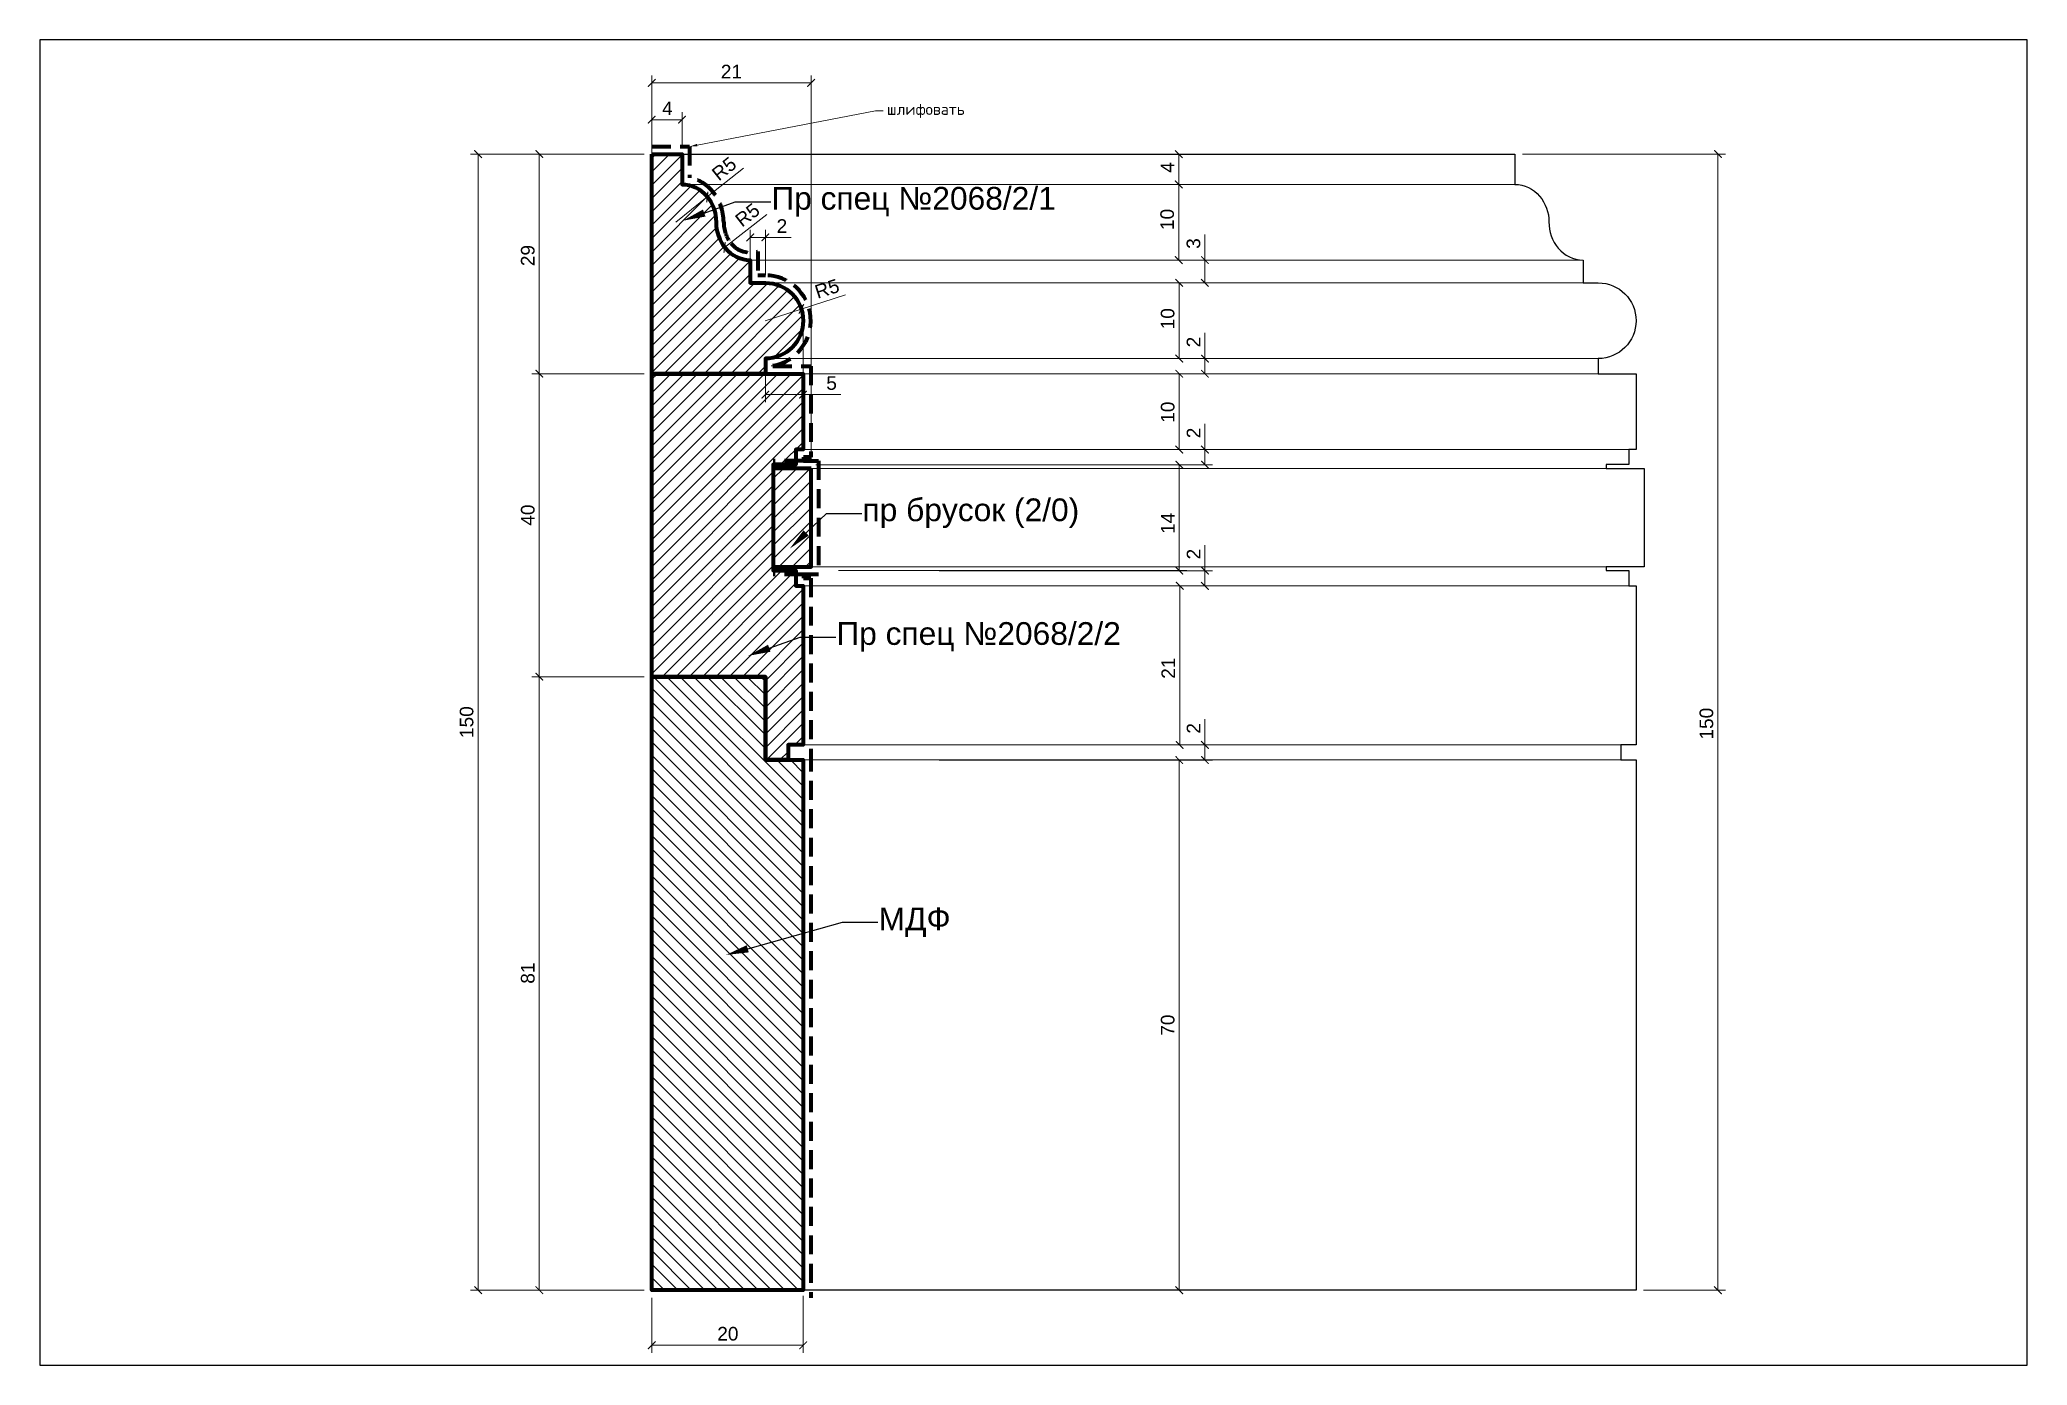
# Model space of a CAD drawing. Header units: inches. Extents: x -228 to 34, y 539 to 714.
import ezdxf
from ezdxf import colors
from ezdxf.entities.mleader import LeaderData, LeaderLine
from ezdxf.math import Vec2, Vec3

# ---------------------------------------------------------------- set-up
doc = ezdxf.new("R2010")
doc.units = ezdxf.units.IN
doc.header["$MEASUREMENT"] = 0
doc.linetypes.add('HIDDEN', pattern=[0.375, 0.25, -0.125])
doc.layers.add('Outside panel', color=7, linetype='Continuous', lineweight=18, true_color=0x7f5e57)
doc.layers.add('линия 50', color=1, linetype='Continuous', lineweight=140)
doc.layers.add('служебный слой РАЗМЕРЫ', color=7, linetype='Continuous', lineweight=9)
doc.layers.add('размеры в модели', color=7, linetype='Continuous')
doc.styles.get("Standard").update_dxf_attribs({"font": 'arial.ttf'})
doc.styles.add('ЕСКД профили текст', font='isocpeur.ttf')
doc.dimstyles.new('M_1', dxfattribs={"dimtxt": 1.8, "dimasz": 1, "dimexe": 1, "dimexo": 1, "dimgap": 0.6, "dimtad": 1, "dimdec": 0, "dimdsep": 46, "dimtxsty": 'Standard', "dimblk": 'ARCHTICK', "dimcen": -5, "dimclrd": 7, "dimclre": 7, "dimclrt": 7, "dimadec": 0, "dimazin": 0, "dimtfac": 1, "dimtdec": 0, "dimtmove": 0, "dimatfit": 3, "dimfxl": 1, "dimtolj": 1, "dimtzin": 0, "dimlwd": 5, "dimlwe": 5, "dimarcsym": 0})
pattern_1 = [(45, (-314123.8075, 91521.3273), (-0.8838834765, 0.8838834765), [])]

# ---------------------------------------------------------------- blocks, each defined once
blk = doc.blocks.new('_ArchTick')
at = {"color": 0, "linetype": 'ByBlock', "const_width": 0.15}
blk.add_lwpolyline([(-0.5, -0.5), (0.5, 0.5)], dxfattribs=at)
blk = doc.blocks.new('*D26')
at = {"color": 7, "lineweight": 5, "ltscale": 1000, "transparency": 16777216}
for p, q in [((-32.66, 698.85), (-5.84, 698.85)), ((-6.84, 698.85), (-6.84, 548.85)), ((-16.66, 548.85), (-5.84, 548.85))]:
    blk.add_line(p, q, dxfattribs=at)
at = {"layer": 'Defpoints', "color": 0, "ltscale": 1000, "transparency": 16777216}
for p in [(-33.66, 698.85), (-17.66, 548.85), (-6.84, 548.85)]:
    blk.add_point(p, dxfattribs=at)
at = {"color": 7, "lineweight": 5, "ltscale": 1000, "transparency": 16777216}
for p, rotation in [((-6.84, 698.85), 90), ((-6.84, 548.85), 270)]:
    blk.add_blockref('_ArchTick', p, dxfattribs=dict(at, rotation=rotation))
at = {"color": 7, "ltscale": 1000, "transparency": 16777216, "insert": (-8.36, 623.65), "char_height": 1.8, "attachment_point": 5, "rotation": 90}
blk.add_mtext('\\A1;150', dxfattribs=at)
blk = doc.blocks.new('*D25')
at = {"layer": 'Defpoints', "color": 0, "ltscale": 1000, "transparency": 16777216}
for p in [(-127.68, 677.19), (-132.66, 671.85), (-127.68, 667.09)]:
    blk.add_point(p, dxfattribs=at)
at = {"layer": 'размеры в модели', "color": 7, "lineweight": 5, "ltscale": 1000, "transparency": 16777216}
for p, q in [((-127.68, 676.19), (-127.68, 666.09)), ((-132.66, 670.85), (-132.66, 666.09)), ((-132.66, 667.09), (-127.68, 667.09)), ((-127.68, 667.09), (-122.71, 667.09))]:
    blk.add_line(p, q, dxfattribs=at)
at = {"layer": 'размеры в модели', "color": 7, "lineweight": 5, "ltscale": 1000, "transparency": 16777216, "rotation": 180}
blk.add_blockref('_ArchTick', (-132.66, 667.09), dxfattribs=at)
at = {"layer": 'размеры в модели', "color": 7, "lineweight": 5, "ltscale": 1000, "transparency": 16777216}
blk.add_blockref('_ArchTick', (-127.68, 667.09), dxfattribs=at)
at = {"layer": 'размеры в модели', "color": 7, "ltscale": 1000, "transparency": 16777216, "insert": (-123.91, 668.61), "char_height": 1.8, "attachment_point": 5}
blk.add_mtext('\\A1;5', dxfattribs=at)
blk = doc.blocks.new('*D24')
at = {"layer": 'Defpoints', "color": 0, "ltscale": 1000, "transparency": 16777216}
for p in [(-127.91, 678.39), (-132.67, 676.85)]:
    blk.add_point(p, dxfattribs=at)
at = {"layer": 'размеры в модели', "color": 7, "lineweight": 5, "ltscale": 1000, "transparency": 16777216}
for p in [(-122.09, 680.26), (-132.67, 676.85)]:
    blk.add_line(p, (-127.91, 678.39), dxfattribs=at)
at = {"layer": 'размеры в модели', "color": 7, "lineweight": 5, "ltscale": 1000, "transparency": 16777216, "rotation": 197.8683448914787}
blk.add_blockref('_ArchTick', (-127.91, 678.39), dxfattribs=at)
at = {"layer": 'размеры в модели', "color": 7, "ltscale": 1000, "transparency": 16777216, "insert": (-124.51, 681.07), "char_height": 1.8, "attachment_point": 5, "rotation": 17.8683}
blk.add_mtext('\\A1;R5', dxfattribs=at)
blk = doc.blocks.new('*D23')
at = {"layer": 'Defpoints', "color": 0, "ltscale": 1000, "transparency": 16777216}
for p in [(-133.85, 689.8), (-138.04, 686.53)]:
    blk.add_point(p, dxfattribs=at)
at = {"layer": 'размеры в модели', "color": 7, "lineweight": 5, "ltscale": 1000, "transparency": 16777216}
blk.add_line((-132.46, 690.88), (-138.04, 686.53), dxfattribs=at)
at = {"layer": 'размеры в модели', "color": 7, "lineweight": 5, "ltscale": 1000, "transparency": 16777216, "rotation": 217.9618889451679}
blk.add_blockref('_ArchTick', (-138.04, 686.53), dxfattribs=at)
at = {"layer": 'размеры в модели', "color": 7, "ltscale": 1000, "transparency": 16777216, "insert": (-135.02, 690.81), "char_height": 1.8, "attachment_point": 5, "rotation": 37.9619}
blk.add_mtext('\\A1;R5', dxfattribs=at)
blk = doc.blocks.new('*D22')
at = {"layer": 'Defpoints', "color": 0, "ltscale": 1000, "transparency": 16777216}
for p in [(-140.33, 693.19), (-144.48, 689.87)]:
    blk.add_point(p, dxfattribs=at)
at = {"layer": 'размеры в модели', "color": 7, "lineweight": 5, "ltscale": 1000, "transparency": 16777216}
for p in [(-135.55, 697.01), (-144.48, 689.87)]:
    blk.add_line(p, (-140.33, 693.19), dxfattribs=at)
at = {"layer": 'размеры в модели', "color": 7, "lineweight": 5, "ltscale": 1000, "transparency": 16777216, "rotation": 218.6268476847659}
blk.add_blockref('_ArchTick', (-140.33, 693.19), dxfattribs=at)
at = {"layer": 'размеры в модели', "color": 7, "ltscale": 1000, "transparency": 16777216, "insert": (-138.1, 696.91), "char_height": 1.8, "attachment_point": 5, "rotation": 38.6268}
blk.add_mtext('\\A1;R5', dxfattribs=at)
blk = doc.blocks.new('*D21')
at = {"layer": 'Defpoints', "color": 0, "ltscale": 1000, "transparency": 16777216}
for p in [(-126.62, 708.24), (-147.66, 695.6), (-126.62, 657.35)]:
    blk.add_point(p, dxfattribs=at)
at = {"layer": 'размеры в модели', "color": 7, "lineweight": 5, "ltscale": 1000, "transparency": 16777216}
for p, q in [((-147.66, 696.6), (-147.66, 709.24)), ((-126.62, 658.35), (-126.62, 709.24)), ((-147.66, 708.24), (-126.62, 708.24))]:
    blk.add_line(p, q, dxfattribs=at)
at = {"layer": 'размеры в модели', "color": 7, "lineweight": 5, "ltscale": 1000, "transparency": 16777216, "rotation": 180}
blk.add_blockref('_ArchTick', (-147.66, 708.24), dxfattribs=at)
at = {"layer": 'размеры в модели', "color": 7, "lineweight": 5, "ltscale": 1000, "transparency": 16777216}
blk.add_blockref('_ArchTick', (-126.62, 708.24), dxfattribs=at)
at = {"layer": 'размеры в модели', "color": 7, "ltscale": 1000, "transparency": 16777216, "insert": (-137.14, 709.74), "char_height": 1.8, "attachment_point": 5}
blk.add_mtext('\\A1;21', dxfattribs=at)
blk = doc.blocks.new('*D20')
at = {"layer": 'Defpoints', "color": 0, "ltscale": 1000, "transparency": 16777216}
for p in [(-143.66, 703.39), (-147.66, 698.85), (-143.66, 698.84)]:
    blk.add_point(p, dxfattribs=at)
at = {"layer": 'размеры в модели', "color": 7, "lineweight": 5, "ltscale": 1000, "transparency": 16777216}
for p, q in [((-147.66, 699.85), (-147.66, 704.39)), ((-143.66, 699.84), (-143.66, 704.39)), ((-147.66, 703.39), (-143.66, 703.39))]:
    blk.add_line(p, q, dxfattribs=at)
at = {"layer": 'размеры в модели', "color": 7, "lineweight": 5, "ltscale": 1000, "transparency": 16777216, "rotation": 180}
blk.add_blockref('_ArchTick', (-147.66, 703.39), dxfattribs=at)
at = {"layer": 'размеры в модели', "color": 7, "lineweight": 5, "ltscale": 1000, "transparency": 16777216}
blk.add_blockref('_ArchTick', (-143.66, 703.39), dxfattribs=at)
at = {"layer": 'размеры в модели', "color": 7, "ltscale": 1000, "transparency": 16777216, "insert": (-145.6, 704.89), "char_height": 1.8, "attachment_point": 5}
blk.add_mtext('\\A1;4', dxfattribs=at)
blk = doc.blocks.new('*D19')
at = {"layer": 'Defpoints', "color": 0, "ltscale": 1000, "transparency": 16777216}
for p in [(-132.66, 687.85), (-134.66, 681.85), (-132.66, 681.84)]:
    blk.add_point(p, dxfattribs=at)
at = {"layer": 'размеры в модели', "color": 7, "lineweight": 5, "ltscale": 1000, "transparency": 16777216}
for p, q in [((-134.66, 682.85), (-134.66, 688.85)), ((-134.66, 687.85), (-132.66, 687.85)), ((-132.66, 682.84), (-132.66, 688.85)), ((-132.66, 687.85), (-129.27, 687.85))]:
    blk.add_line(p, q, dxfattribs=at)
at = {"layer": 'размеры в модели', "color": 7, "lineweight": 5, "ltscale": 1000, "transparency": 16777216, "rotation": 180}
blk.add_blockref('_ArchTick', (-134.66, 687.85), dxfattribs=at)
at = {"layer": 'размеры в модели', "color": 7, "lineweight": 5, "ltscale": 1000, "transparency": 16777216}
blk.add_blockref('_ArchTick', (-132.66, 687.85), dxfattribs=at)
at = {"layer": 'размеры в модели', "color": 7, "ltscale": 1000, "transparency": 16777216, "insert": (-130.47, 689.35), "char_height": 1.8, "attachment_point": 5}
blk.add_mtext('\\A1;2', dxfattribs=at)
blk = doc.blocks.new('*D18')
at = {"color": 7, "lineweight": 5, "ltscale": 1000, "transparency": 16777216}
for p, q in [((-125.68, 698.84), (-77.05, 698.84)), ((-78.05, 694.84), (-78.05, 698.84)), ((-125.68, 694.84), (-77.05, 694.84))]:
    blk.add_line(p, q, dxfattribs=at)
at = {"layer": 'Defpoints', "color": 0, "ltscale": 1000, "transparency": 16777216}
for p in [(-126.68, 698.84), (-78.05, 698.84), (-126.68, 694.84)]:
    blk.add_point(p, dxfattribs=at)
at = {"color": 7, "lineweight": 5, "ltscale": 1000, "transparency": 16777216}
for p, rotation in [((-78.05, 698.84), 90), ((-78.05, 694.84), 270)]:
    blk.add_blockref('_ArchTick', p, dxfattribs=dict(at, rotation=rotation))
at = {"color": 7, "ltscale": 1000, "transparency": 16777216, "insert": (-79.55, 697.08), "char_height": 1.8, "attachment_point": 5, "rotation": 90}
blk.add_mtext('\\A1;4', dxfattribs=at)
blk = doc.blocks.new('*D17')
at = {"color": 7, "lineweight": 5, "ltscale": 1000, "transparency": 16777216}
for p, q in [((-125.68, 694.84), (-77.06, 694.84)), ((-78.06, 684.85), (-78.06, 694.84)), ((-116.68, 684.85), (-77.06, 684.85))]:
    blk.add_line(p, q, dxfattribs=at)
at = {"layer": 'Defpoints', "color": 0, "ltscale": 1000, "transparency": 16777216}
for p in [(-126.68, 694.84), (-78.06, 694.84), (-117.68, 684.85)]:
    blk.add_point(p, dxfattribs=at)
at = {"color": 7, "lineweight": 5, "ltscale": 1000, "transparency": 16777216}
for p, rotation in [((-78.06, 694.84), 90), ((-78.06, 684.85), 270)]:
    blk.add_blockref('_ArchTick', p, dxfattribs=dict(at, rotation=rotation))
at = {"color": 7, "ltscale": 1000, "transparency": 16777216, "insert": (-79.58, 690.22), "char_height": 1.8, "attachment_point": 5, "rotation": 90}
blk.add_mtext('\\A1;10', dxfattribs=at)
blk = doc.blocks.new('*D16')
at = {"color": 7, "lineweight": 5, "ltscale": 1000, "transparency": 16777216}
for p, q in [((-114.68, 681.85), (-77, 681.85)), ((-78, 671.84), (-78, 681.85)), ((-114.68, 671.84), (-77, 671.84))]:
    blk.add_line(p, q, dxfattribs=at)
at = {"layer": 'Defpoints', "color": 0, "ltscale": 1000, "transparency": 16777216}
for p in [(-115.68, 681.85), (-78, 681.85), (-115.68, 671.84)]:
    blk.add_point(p, dxfattribs=at)
at = {"color": 7, "lineweight": 5, "ltscale": 1000, "transparency": 16777216}
for p, rotation in [((-78, 681.85), 90), ((-78, 671.84), 270)]:
    blk.add_blockref('_ArchTick', p, dxfattribs=dict(at, rotation=rotation))
at = {"color": 7, "ltscale": 1000, "transparency": 16777216, "insert": (-79.52, 677.11), "char_height": 1.8, "attachment_point": 5, "rotation": 90}
blk.add_mtext('\\A1;10', dxfattribs=at)
blk = doc.blocks.new('*D15')
at = {"color": 7, "lineweight": 5, "ltscale": 1000, "transparency": 16777216}
for p, q in [((-109.68, 669.84), (-76.99, 669.84)), ((-77.99, 659.84), (-77.99, 669.84)), ((-109.68, 659.84), (-76.99, 659.84))]:
    blk.add_line(p, q, dxfattribs=at)
at = {"layer": 'Defpoints', "color": 0, "ltscale": 1000, "transparency": 16777216}
for p in [(-110.68, 669.84), (-77.99, 669.84), (-110.68, 659.84)]:
    blk.add_point(p, dxfattribs=at)
at = {"color": 7, "lineweight": 5, "ltscale": 1000, "transparency": 16777216}
for p, rotation in [((-77.99, 669.84), 90), ((-77.99, 659.84), 270)]:
    blk.add_blockref('_ArchTick', p, dxfattribs=dict(at, rotation=rotation))
at = {"color": 7, "ltscale": 1000, "transparency": 16777216, "insert": (-79.51, 664.77), "char_height": 1.8, "attachment_point": 5, "rotation": 90}
blk.add_mtext('\\A1;10', dxfattribs=at)
blk = doc.blocks.new('*D14')
at = {"color": 7, "lineweight": 5, "ltscale": 1000, "transparency": 16777216}
for p, q in [((-74.6, 684.85), (-74.6, 688.23)), ((-109.68, 684.85), (-73.6, 684.85)), ((-74.6, 681.85), (-74.6, 684.85)), ((-109.68, 681.85), (-73.6, 681.85))]:
    blk.add_line(p, q, dxfattribs=at)
at = {"layer": 'Defpoints', "color": 0, "ltscale": 1000, "transparency": 16777216}
for p in [(-110.68, 684.85), (-110.68, 681.85), (-74.6, 681.85)]:
    blk.add_point(p, dxfattribs=at)
at = {"color": 7, "lineweight": 5, "ltscale": 1000, "transparency": 16777216}
for p, rotation in [((-74.6, 684.85), 90), ((-74.6, 681.85), 270)]:
    blk.add_blockref('_ArchTick', p, dxfattribs=dict(at, rotation=rotation))
at = {"color": 7, "ltscale": 1000, "transparency": 16777216, "insert": (-76.11, 687.04), "char_height": 1.8, "attachment_point": 5, "rotation": 90}
blk.add_mtext('\\A1;3', dxfattribs=at)
blk = doc.blocks.new('*D13')
at = {"color": 7, "lineweight": 5, "ltscale": 1000, "transparency": 16777216}
for p, q in [((-74.6, 671.84), (-74.6, 675.23)), ((-109.69, 671.84), (-73.6, 671.84)), ((-109.68, 669.84), (-73.6, 669.84)), ((-74.6, 669.84), (-74.6, 671.84))]:
    blk.add_line(p, q, dxfattribs=at)
at = {"layer": 'Defpoints', "color": 0, "ltscale": 1000, "transparency": 16777216}
for p in [(-110.69, 671.84), (-110.68, 669.84), (-74.6, 669.84)]:
    blk.add_point(p, dxfattribs=at)
at = {"color": 7, "lineweight": 5, "ltscale": 1000, "transparency": 16777216}
for p, rotation in [((-74.6, 671.84), 90), ((-74.6, 669.84), 270)]:
    blk.add_blockref('_ArchTick', p, dxfattribs=dict(at, rotation=rotation))
at = {"color": 7, "ltscale": 1000, "transparency": 16777216, "insert": (-76.11, 674.03), "char_height": 1.8, "attachment_point": 5, "rotation": 90}
blk.add_mtext('\\A1;2', dxfattribs=at)
blk = doc.blocks.new('*D12')
at = {"color": 7, "lineweight": 5, "ltscale": 1000, "transparency": 16777216}
for p, q in [((-74.6, 659.84), (-74.6, 663.23)), ((-109.68, 659.84), (-73.6, 659.84)), ((-74.6, 657.84), (-74.6, 659.84)), ((-109.68, 657.84), (-73.6, 657.84))]:
    blk.add_line(p, q, dxfattribs=at)
at = {"layer": 'Defpoints', "color": 0, "ltscale": 1000, "transparency": 16777216}
for p in [(-110.68, 659.84), (-110.68, 657.84), (-74.6, 657.84)]:
    blk.add_point(p, dxfattribs=at)
at = {"color": 7, "lineweight": 5, "ltscale": 1000, "transparency": 16777216}
for p, rotation in [((-74.6, 659.84), 90), ((-74.6, 657.84), 270)]:
    blk.add_blockref('_ArchTick', p, dxfattribs=dict(at, rotation=rotation))
at = {"color": 7, "ltscale": 1000, "transparency": 16777216, "insert": (-76.1, 662.03), "char_height": 1.8, "attachment_point": 5, "rotation": 90}
blk.add_mtext('\\A1;2', dxfattribs=at)
blk = doc.blocks.new('*D11')
at = {"color": 7, "lineweight": 5, "ltscale": 1000, "transparency": 16777216}
for p, q in [((-74.6, 643.84), (-74.6, 647.23)), ((-109.68, 643.84), (-73.6, 643.84)), ((-74.6, 641.84), (-74.6, 643.84)), ((-109.68, 641.84), (-73.6, 641.84))]:
    blk.add_line(p, q, dxfattribs=at)
at = {"layer": 'Defpoints', "color": 0, "ltscale": 1000, "transparency": 16777216}
for p in [(-110.68, 643.84), (-110.68, 641.84), (-74.6, 641.84)]:
    blk.add_point(p, dxfattribs=at)
at = {"color": 7, "lineweight": 5, "ltscale": 1000, "transparency": 16777216}
for p, rotation in [((-74.6, 643.84), 90), ((-74.6, 641.84), 270)]:
    blk.add_blockref('_ArchTick', p, dxfattribs=dict(at, rotation=rotation))
at = {"color": 7, "ltscale": 1000, "transparency": 16777216, "insert": (-76.1, 646.03), "char_height": 1.8, "attachment_point": 5, "rotation": 90}
blk.add_mtext('\\A1;2', dxfattribs=at)
blk = doc.blocks.new('*D10')
at = {"color": 7, "lineweight": 5, "ltscale": 1000, "transparency": 16777216}
for p, q in [((-125.98, 657.84), (-76.99, 657.84)), ((-77.99, 643.85), (-77.99, 657.84)), ((-122.98, 643.85), (-76.99, 643.85))]:
    blk.add_line(p, q, dxfattribs=at)
at = {"layer": 'Defpoints', "color": 0, "ltscale": 1000, "transparency": 16777216}
for p in [(-126.98, 657.84), (-77.99, 657.84), (-123.98, 643.85)]:
    blk.add_point(p, dxfattribs=at)
at = {"color": 7, "lineweight": 5, "ltscale": 1000, "transparency": 16777216}
for p, rotation in [((-77.99, 657.84), 90), ((-77.99, 643.85), 270)]:
    blk.add_blockref('_ArchTick', p, dxfattribs=dict(at, rotation=rotation))
at = {"color": 7, "ltscale": 1000, "transparency": 16777216, "insert": (-79.5, 650.1), "char_height": 1.8, "attachment_point": 5, "rotation": 90}
blk.add_mtext('\\A1;14', dxfattribs=at)
blk = doc.blocks.new('*D9')
at = {"color": 7, "lineweight": 5, "ltscale": 1000, "transparency": 16777216}
for p, q in [((-109.68, 641.85), (-76.93, 641.85)), ((-77.93, 620.84), (-77.93, 641.85)), ((-109.68, 620.84), (-76.93, 620.84))]:
    blk.add_line(p, q, dxfattribs=at)
at = {"layer": 'Defpoints', "color": 0, "ltscale": 1000, "transparency": 16777216}
for p in [(-110.68, 641.85), (-77.93, 641.85), (-110.68, 620.84)]:
    blk.add_point(p, dxfattribs=at)
at = {"color": 7, "lineweight": 5, "ltscale": 1000, "transparency": 16777216}
for p, rotation in [((-77.93, 641.85), 90), ((-77.93, 620.84), 270)]:
    blk.add_blockref('_ArchTick', p, dxfattribs=dict(at, rotation=rotation))
at = {"color": 7, "ltscale": 1000, "transparency": 16777216, "insert": (-79.44, 630.97), "char_height": 1.8, "attachment_point": 5, "rotation": 90}
blk.add_mtext('\\A1;21', dxfattribs=at)
blk = doc.blocks.new('*D8')
at = {"color": 7, "lineweight": 5, "ltscale": 1000, "transparency": 16777216}
for p, q in [((-74.6, 620.84), (-74.6, 624.23)), ((-109.68, 620.84), (-73.6, 620.84)), ((-74.6, 618.84), (-74.6, 620.84)), ((-109.68, 618.84), (-73.6, 618.84))]:
    blk.add_line(p, q, dxfattribs=at)
at = {"layer": 'Defpoints', "color": 0, "ltscale": 1000, "transparency": 16777216}
for p in [(-110.68, 620.84), (-110.68, 618.84), (-74.6, 618.84)]:
    blk.add_point(p, dxfattribs=at)
at = {"color": 7, "lineweight": 5, "ltscale": 1000, "transparency": 16777216}
for p, rotation in [((-74.6, 620.84), 90), ((-74.6, 618.84), 270)]:
    blk.add_blockref('_ArchTick', p, dxfattribs=dict(at, rotation=rotation))
at = {"color": 7, "ltscale": 1000, "transparency": 16777216, "insert": (-76.1, 623.03), "char_height": 1.8, "attachment_point": 5, "rotation": 90}
blk.add_mtext('\\A1;2', dxfattribs=at)
blk = doc.blocks.new('*D7')
at = {"color": 7, "lineweight": 5, "ltscale": 1000, "transparency": 16777216}
for p, q in [((-109.68, 618.84), (-76.99, 618.84)), ((-77.99, 548.85), (-77.99, 618.84)), ((-109.68, 548.85), (-76.99, 548.85))]:
    blk.add_line(p, q, dxfattribs=at)
at = {"layer": 'Defpoints', "color": 0, "ltscale": 1000, "transparency": 16777216}
for p in [(-110.68, 618.84), (-77.99, 618.84), (-110.68, 548.85)]:
    blk.add_point(p, dxfattribs=at)
at = {"color": 7, "lineweight": 5, "ltscale": 1000, "transparency": 16777216}
for p, rotation in [((-77.99, 618.84), 90), ((-77.99, 548.85), 270)]:
    blk.add_blockref('_ArchTick', p, dxfattribs=dict(at, rotation=rotation))
at = {"color": 7, "ltscale": 1000, "transparency": 16777216, "insert": (-79.51, 583.84), "char_height": 1.8, "attachment_point": 5, "rotation": 90}
blk.add_mtext('\\A1;70', dxfattribs=at)
blk = doc.blocks.new('*D6')
at = {"layer": 'Defpoints', "color": 0, "ltscale": 1000, "transparency": 16777216}
for p in [(-147.66, 629.85), (-162.51, 548.85), (-147.66, 548.85)]:
    blk.add_point(p, dxfattribs=at)
at = {"layer": 'размеры в модели', "color": 7, "lineweight": 5, "ltscale": 1000, "transparency": 16777216}
for p, q in [((-148.66, 629.85), (-163.51, 629.85)), ((-162.51, 629.85), (-162.51, 548.85)), ((-148.66, 548.85), (-163.51, 548.85))]:
    blk.add_line(p, q, dxfattribs=at)
for p, rotation in [((-162.51, 629.85), 90), ((-162.51, 548.85), 270)]:
    blk.add_blockref('_ArchTick', p, dxfattribs=dict(at, rotation=rotation))
at = {"layer": 'размеры в модели', "color": 7, "ltscale": 1000, "transparency": 16777216, "insert": (-164.03, 590.71), "char_height": 1.8, "attachment_point": 5, "rotation": 90}
blk.add_mtext('\\A1;81', dxfattribs=at)
blk = doc.blocks.new('*D5')
at = {"layer": 'Defpoints', "color": 0, "ltscale": 1000, "transparency": 16777216}
for p in [(-147.66, 669.85), (-162.51, 629.85), (-147.66, 629.85)]:
    blk.add_point(p, dxfattribs=at)
at = {"layer": 'размеры в модели', "color": 7, "lineweight": 5, "ltscale": 1000, "transparency": 16777216}
for p, q in [((-148.66, 669.85), (-163.51, 669.85)), ((-162.51, 669.85), (-162.51, 629.85)), ((-148.66, 629.85), (-163.51, 629.85))]:
    blk.add_line(p, q, dxfattribs=at)
for p, rotation in [((-162.51, 669.85), 90), ((-162.51, 629.85), 270)]:
    blk.add_blockref('_ArchTick', p, dxfattribs=dict(at, rotation=rotation))
at = {"layer": 'размеры в модели', "color": 7, "ltscale": 1000, "transparency": 16777216, "insert": (-164.03, 651.18), "char_height": 1.8, "attachment_point": 5, "rotation": 90}
blk.add_mtext('\\A1;40', dxfattribs=at)
blk = doc.blocks.new('*D4')
at = {"layer": 'Defpoints', "color": 0, "ltscale": 1000, "transparency": 16777216}
for p in [(-147.66, 698.85), (-162.51, 669.85), (-147.66, 669.85)]:
    blk.add_point(p, dxfattribs=at)
at = {"layer": 'размеры в модели', "color": 7, "lineweight": 5, "ltscale": 1000, "transparency": 16777216}
for p, q in [((-148.66, 698.85), (-163.51, 698.85)), ((-162.51, 698.85), (-162.51, 669.85)), ((-148.66, 669.85), (-163.51, 669.85))]:
    blk.add_line(p, q, dxfattribs=at)
for p, rotation in [((-162.51, 698.85), 90), ((-162.51, 669.85), 270)]:
    blk.add_blockref('_ArchTick', p, dxfattribs=dict(at, rotation=rotation))
at = {"layer": 'размеры в модели', "color": 7, "ltscale": 1000, "transparency": 16777216, "insert": (-164.03, 685.45), "char_height": 1.8, "attachment_point": 5, "rotation": 90}
blk.add_mtext('\\A1;29', dxfattribs=at)
blk = doc.blocks.new('*D3')
at = {"layer": 'Defpoints', "color": 0, "ltscale": 1000, "transparency": 16777216}
for p in [(-170.59, 698.85), (-147.66, 698.85), (-147.66, 548.85)]:
    blk.add_point(p, dxfattribs=at)
at = {"layer": 'размеры в модели', "color": 7, "lineweight": 5, "ltscale": 1000, "transparency": 16777216}
for p, q in [((-148.66, 698.85), (-171.59, 698.85)), ((-170.59, 548.85), (-170.59, 698.85)), ((-148.66, 548.85), (-171.59, 548.85))]:
    blk.add_line(p, q, dxfattribs=at)
for p, rotation in [((-170.59, 698.85), 90), ((-170.59, 548.85), 270)]:
    blk.add_blockref('_ArchTick', p, dxfattribs=dict(at, rotation=rotation))
at = {"layer": 'размеры в модели', "color": 7, "ltscale": 1000, "transparency": 16777216, "insert": (-172.11, 623.85), "char_height": 1.8, "attachment_point": 5, "rotation": 90}
blk.add_mtext('\\A1;150', dxfattribs=at)
blk = doc.blocks.new('*D2')
at = {"layer": 'Defpoints', "color": 0, "ltscale": 1000, "transparency": 16777216}
for p in [(-147.66, 548.85), (-127.66, 549.09), (-127.66, 541.57)]:
    blk.add_point(p, dxfattribs=at)
at = {"layer": 'размеры в модели', "color": 7, "lineweight": 5, "ltscale": 1000, "transparency": 16777216}
for p, q in [((-147.66, 547.85), (-147.66, 540.57)), ((-127.66, 548.09), (-127.66, 540.57)), ((-147.66, 541.57), (-127.66, 541.57))]:
    blk.add_line(p, q, dxfattribs=at)
at = {"layer": 'размеры в модели', "color": 7, "lineweight": 5, "ltscale": 1000, "transparency": 16777216, "rotation": 180}
blk.add_blockref('_ArchTick', (-147.66, 541.57), dxfattribs=at)
at = {"layer": 'размеры в модели', "color": 7, "lineweight": 5, "ltscale": 1000, "transparency": 16777216}
blk.add_blockref('_ArchTick', (-127.66, 541.57), dxfattribs=at)
at = {"layer": 'размеры в модели', "color": 7, "ltscale": 1000, "transparency": 16777216, "insert": (-137.61, 543.09), "char_height": 1.8, "attachment_point": 5}
blk.add_mtext('\\A1;20', dxfattribs=at)

msp = doc.modelspace()

# ---------------------------------------------------------------- hatches: boundary and pattern name
at = {"layer": 'Outside panel', "ltscale": 1000}
h = msp.add_hatch(dxfattribs=at)
h.set_pattern_fill('ANSI31', color=256, scale=10)
h.set_pattern_definition(pattern_1)
h.paths.add_polyline_path([(-137.93, 686.41, -0.17915), (-139.16, 689.89, 0.175789), (-140.4, 693.29, 0.220477), (-143.66, 694.85), (-143.66, 698.85), (-147.66, 698.85), (-147.66, 669.85), (-132.66, 669.85), (-132.66, 671.85, 0.999984), (-132.66, 681.85), (-134.66, 681.85), (-134.66, 684.85, -0.220467)])
h = msp.add_hatch(dxfattribs=at)
h.set_pattern_fill('ANSI31', color=256, scale=10)
h.set_pattern_definition([(45, (-310212.2862, 95640.5549), (-0.8838834765, 0.8838834765), [])])
h.paths.add_polyline_path([(-131.61, 657.85), (-128.62, 657.85), (-128.62, 659.85), (-127.66, 659.85), (-127.66, 669.85), (-147.66, 669.85), (-147.66, 629.85), (-132.66, 629.85), (-132.66, 618.85), (-129.66, 618.85), (-129.66, 620.85), (-127.66, 620.85), (-127.66, 641.85), (-128.62, 641.85), (-128.62, 643.85), (-131.61, 643.85)])
h = msp.add_hatch(dxfattribs=at)
h.set_pattern_fill('ANSI31', color=256, scale=10)
h.set_pattern_definition(pattern_1)
h.paths.add_polyline_path([(-126.62, 657.35), (-131.61, 657.35), (-131.61, 644.35), (-126.62, 644.35)])
h = msp.add_hatch(dxfattribs=at)
h.set_pattern_fill('ANSI31', color=5, scale=10, angle=90)
h.set_pattern_definition([(135, (-310212.2862, 95640.5549), (-0.8838834765, -0.8838834765), [])])
h.paths.add_polyline_path([(-127.66, 618.85), (-132.66, 618.85), (-132.66, 629.85), (-147.66, 629.85), (-147.66, 548.85), (-127.66, 548.85)])

# ---------------------------------------------------------------- linework, layer by layer
at = {"color": 7, "lineweight": 15, "ltscale": 1000}
for p, q in [((-143.8, 694.85), (-33.66, 694.85)), ((-134.66, 684.85), (-24.66, 684.85)), ((-134.66, 681.85), (-22.66, 681.85)), ((-132.66, 671.85), (-22.66, 671.85)), ((-132.66, 669.85), (-17.66, 669.85)), ((-128.56, 659.85), (-17.66, 659.85)), ((-131.5, 657.35), (-16.61, 657.35)), ((-126.62, 644.35), (-16.61, 644.35)), ((-128.62, 641.85), (-17.66, 641.85)), ((-129.66, 620.85), (-17.66, 620.85)), ((-129.66, 618.85), (-17.66, 618.85))]:
    msp.add_line(p, q, dxfattribs=at)
at = {"color": 6, "ltscale": 1000}
msp.add_lwpolyline([(-228.49, 538.94), (34.01, 538.94), (34.01, 713.94), (-228.49, 713.94)], close=True, dxfattribs=at)
at = {"color": 7}
msp.add_lwpolyline([(-33.66, 698.85), (-33.66, 694.85, -0.220477), (-30.4, 693.29, -0.175789), (-29.16, 689.89, 0.17915), (-27.93, 686.41, 0.220467), (-24.66, 684.85), (-24.66, 681.85), (-22.66, 681.85, -0.999984), (-22.66, 671.85), (-22.66, 669.85), (-17.66, 669.85), (-17.66, 659.85), (-18.61, 659.85), (-18.61, 657.85), (-21.61, 657.85), (-21.61, 657.35), (-16.61, 657.35), (-16.61, 644.35), (-21.61, 644.35), (-21.61, 643.85), (-18.61, 643.85), (-18.61, 641.85), (-17.66, 641.85), (-17.66, 620.85), (-19.66, 620.85), (-19.66, 618.85), (-17.66, 618.85), (-17.66, 548.85), (-147.66, 548.85), (-147.66, 698.85)], format="xyb", close=True, dxfattribs=at)
at = {"layer": 'линия 50', "color": 1, "linetype": 'HIDDEN', "ltscale": 10, "true_color": 0xff0909}
msp.add_lwpolyline([(-147.66, 699.84), (-142.66, 699.84), (-142.66, 695.73, -0.171597), (-139.63, 693.92, -0.175987), (-138.16, 689.87, 0.179644), (-137.16, 687.04, 0.301759), (-133.66, 685.98), (-133.66, 682.84), (-132.66, 682.84, -0.919582), (-131.66, 670.92), (-131.66, 670.84), (-126.66, 670.84), (-126.66, 658.84), (-127.62, 658.84), (-127.62, 658.34), (-125.62, 658.34), (-125.62, 643.34), (-127.62, 643.34), (-127.62, 642.84), (-126.66, 642.84), (-126.66, 619.84), (-126.66, 547.84), (-126.66, 547.84)], format="xyb", dxfattribs=at)
at = {"layer": 'линия 50', "color": 7}
msp.add_lwpolyline([(-147.66, 698.85), (-143.66, 698.85), (-143.66, 694.85, -0.220477), (-140.4, 693.29, -0.175789), (-139.16, 689.89, 0.17915), (-137.93, 686.41, 0.220467), (-134.66, 684.85), (-134.66, 681.85), (-132.66, 681.85, -0.999984), (-132.66, 671.85), (-132.66, 669.85), (-147.66, 669.85)], format="xyb", close=True, dxfattribs=at)
msp.add_lwpolyline([(-147.66, 669.85), (-127.66, 669.85), (-127.66, 659.85), (-128.62, 659.85), (-128.62, 657.85), (-131.61, 657.85), (-131.61, 643.85), (-128.62, 643.85), (-128.62, 641.85), (-127.66, 641.85), (-127.66, 620.85), (-129.66, 620.85), (-129.66, 618.85), (-132.66, 618.85), (-132.66, 629.85), (-147.66, 629.85), (-147.66, 669.85)], dxfattribs=at)
at = {"layer": 'линия 50', "color": 1, "linetype": 'HIDDEN', "ltscale": 10, "true_color": 0xff0909}
for points in [[(-127.62, 658.34), (-131.61, 658.34)], [(-127.62, 643.34), (-131.61, 643.34)]]:
    msp.add_lwpolyline(points, dxfattribs=at)
at = {"layer": 'линия 50', "color": 7}
for points in [[(-126.62, 657.35), (-131.61, 657.35), (-131.61, 644.35), (-126.62, 644.35)], [(-147.66, 629.85), (-132.66, 629.85), (-132.66, 618.85), (-127.66, 618.85), (-127.66, 548.85), (-147.66, 548.85)]]:
    msp.add_lwpolyline(points, close=True, dxfattribs=at)

# ---------------------------------------------------------------- dimensions: what is measured, and where the dimension line sits
at = {"color": 5, "ltscale": 1000}
for base, p1, p2, picture, middle in [((-78.05, 698.84), (-126.68, 694.84), (-126.68, 698.84), '*D18', (-78.05, 697.08)), ((-6.84, 548.85), (-33.66, 698.85), (-17.66, 548.85), '*D26', (-6.84, 623.65)), ((-78.06, 694.84), (-117.68, 684.85), (-126.68, 694.84), '*D17', (-78.06, 690.22)), ((-74.6, 681.85), (-110.68, 684.85), (-110.68, 681.85), '*D14', (-74.6, 687.04)), ((-78, 681.85), (-115.68, 671.84), (-115.68, 681.85), '*D16', (-78, 677.11)), ((-74.6, 669.84), (-110.69, 671.84), (-110.68, 669.84), '*D13', (-74.6, 674.03)), ((-77.99, 669.84), (-110.68, 659.84), (-110.68, 669.84), '*D15', (-77.99, 664.77)), ((-74.6, 657.84), (-110.68, 659.84), (-110.68, 657.84), '*D12', (-74.6, 662.03)), ((-77.99, 657.84), (-123.98, 643.85), (-126.98, 657.84), '*D10', (-77.99, 650.1)), ((-74.6, 641.84), (-110.68, 643.84), (-110.68, 641.84), '*D11', (-74.6, 646.03)), ((-77.93, 641.85), (-110.68, 620.84), (-110.68, 641.85), '*D9', (-77.93, 630.97)), ((-74.6, 618.84), (-110.68, 620.84), (-110.68, 618.84), '*D8', (-74.6, 623.03)), ((-77.99, 618.84), (-110.68, 548.85), (-110.68, 618.84), '*D7', (-77.99, 583.84))]:
    dim = msp.add_linear_dim(base=base, p1=p1, p2=p2, angle=90, dimstyle='M_1', dxfattribs=at)
    dim.commit()
    dim.dimension.update_dxf_attribs({"geometry": picture, "text_midpoint": middle, "dimtype": 128})
at = {"layer": 'размеры в модели', "color": 5, "ltscale": 1000}
for base, p1, p2, picture, middle in [((-126.62, 708.24), (-147.66, 695.6), (-126.62, 657.35), '*D21', (-137.14, 708.24)), ((-143.66, 703.39), (-147.66, 698.85), (-143.66, 698.84), '*D20', (-145.6, 703.39)), ((-132.66, 687.85), (-134.66, 681.85), (-132.66, 681.84), '*D19', (-130.47, 687.85)), ((-127.68, 667.09), (-132.66, 671.85), (-127.68, 677.19), '*D25', (-123.91, 667.09)), ((-127.66, 541.57), (-147.66, 548.85), (-127.66, 549.09), '*D2', (-137.61, 541.57))]:
    dim = msp.add_linear_dim(base=base, p1=p1, p2=p2, dimstyle='M_1', dxfattribs=at)
    dim.commit()
    dim.dimension.update_dxf_attribs({"geometry": picture, "text_midpoint": middle, "dimtype": 128})
dim = msp.add_linear_dim(base=(-170.59, 698.85), p1=(-147.66, 548.85), p2=(-147.66, 698.85), angle=90, dimstyle='M_1', dxfattribs=at)
dim.commit()
dim.dimension.update_dxf_attribs({"geometry": '*D3', "text_midpoint": (-172.11, 623.85)})
for base, p1, p2, picture, middle in [((-162.51, 669.85), (-147.66, 698.85), (-147.66, 669.85), '*D4', (-162.51, 685.45)), ((-162.51, 629.85), (-147.66, 669.85), (-147.66, 629.85), '*D5', (-162.51, 651.18)), ((-162.51, 548.85), (-147.66, 629.85), (-147.66, 548.85), '*D6', (-162.51, 590.71))]:
    dim = msp.add_linear_dim(base=base, p1=p1, p2=p2, angle=90, dimstyle='M_1', dxfattribs=at)
    dim.commit()
    dim.dimension.update_dxf_attribs({"geometry": picture, "text_midpoint": middle, "dimtype": 128})
for center, mpoint, picture, middle in [((-144.48, 689.87), (-140.33, 693.19), '*D22', (-138.1, 696.91)), ((-132.67, 676.85), (-127.91, 678.39), '*D24', (-124.51, 681.07))]:
    dim = msp.add_radius_dim(center=center, mpoint=mpoint, dimstyle='M_1', dxfattribs=at)
    dim.commit()
    dim.dimension.update_dxf_attribs({"geometry": picture, "text_midpoint": middle})
dim = msp.add_radius_dim(center=(-133.85, 689.8), mpoint=(-138.04, 686.53), dimstyle='M_1', dxfattribs=at)
dim.commit()
dim.dimension.update_dxf_attribs({"geometry": '*D23', "text_midpoint": (-134.09, 689.62), "dimtype": 132})

# ---------------------------------------------------------------- leaders
at = {"color": 7, "ltscale": 1000}
ml = msp.add_multileader_mtext('Standard', dxfattribs=at)
ml.set_content('\\A1;Пр спец №2068/2/2  ', color=7)
ml.set_leader_properties()
ml.build(insert=Vec2(0, 0))
ml.multileader.update_dxf_attribs({"text_right_attachment_type": 6, "dogleg_length": 0.36, "arrow_head_size": 3})
ctx = ml.context
ctx.base_point, ctx.char_height, ctx.arrow_head_size, ctx.landing_gap_size, ctx.plane_origin = Vec3(-123.37, 635.08), 3, 3, 0.09, Vec3(-162.02, 628.02)
ctx.right_attachment = 6
notes = []
notes.append((ctx, [(1, (1, 1, 0), (-128.04, 635.08), (1, 0), 4.68, [(0, [(-134.96, 632.59)], 0, [])])]))
ctx.mtext.insert, ctx.mtext.flow_direction = Vec3(-123.28, 637.05), 5
at = {"layer": 'размеры в модели', "color": 7, "ltscale": 1000}
ml = msp.add_multileader_mtext('Standard', dxfattribs=at)
ml.set_content('\\A1;Пр спец №2068/2/1  ', color=7)
ml.set_leader_properties()
ml.build(insert=Vec2(0, 0))
ml.multileader.update_dxf_attribs({"text_right_attachment_type": 6, "dogleg_length": 0.36, "arrow_head_size": 3})
ctx = ml.context
ctx.base_point, ctx.char_height, ctx.arrow_head_size, ctx.landing_gap_size, ctx.plane_origin = Vec3(-131.96, 692.54), 3, 3, 0.09, Vec3(-170.61, 685.48)
ctx.right_attachment = 6
notes.append((ctx, [(1, (1, 1, 0), (-136.63, 692.54), (1, 0), 4.68, [(0, [(-143.55, 690.05)], 0, [])])]))
ctx.mtext.insert, ctx.mtext.flow_direction = Vec3(-131.87, 694.51), 5
ml = msp.add_multileader_mtext('Standard', dxfattribs=at)
ml.set_content('пр брусок (2/0)', color=7)
ml.set_leader_properties()
ml.build(insert=Vec2(0, 0))
ml.multileader.update_dxf_attribs({"text_right_attachment_type": 6, "dogleg_length": 0.36, "arrow_head_size": 3})
ctx = ml.context
ctx.base_point, ctx.char_height, ctx.arrow_head_size, ctx.landing_gap_size, ctx.plane_origin = Vec3(-119.92, 651.41), 3, 3, 0.09, Vec3(-161.68, 644.34)
ctx.right_attachment = 6
notes.append((ctx, [(1, (1, 1, 0), (-124.6, 651.41), (1, 0), 4.68, [(0, [(-129.43, 646.75)], 0, [])])]))
ctx.mtext.insert, ctx.mtext.flow_direction = Vec3(-119.83, 653.38), 5
ml = msp.add_multileader_mtext('Standard', dxfattribs=at)
ml.set_content('\\A1;МДФ', color=7)
ml.set_leader_properties()
ml.build(insert=Vec2(0, 0))
ml.multileader.update_dxf_attribs({"text_right_attachment_type": 6, "dogleg_length": 0.36, "arrow_head_size": 3})
ctx = ml.context
ctx.base_point, ctx.char_height, ctx.arrow_head_size, ctx.landing_gap_size, ctx.plane_origin = Vec3(-117.79, 597.45), 3, 3, 0.09, Vec3(-156.45, 590.39)
ctx.right_attachment = 6
notes.append((ctx, [(1, (1, 1, 0), (-122.47, 597.45), (1, 0), 4.68, [(0, [(-137.87, 593.11)], 0, [])])]))
ctx.mtext.insert, ctx.mtext.flow_direction = Vec3(-117.7, 599.37), 5
at = {"layer": 'служебный слой РАЗМЕРЫ'}
ml = msp.add_multileader_mtext('Standard', dxfattribs=at)
ml.set_content('\\A1;шлифовать', color=256, style='ЕСКД профили текст')
ml.set_leader_properties(color=256, linetype='ByLayer', lineweight=-1)
ml.build(insert=Vec2(0, 0))
ml.multileader.update_dxf_attribs({"dogleg_length": 1, "arrow_head_size": 1})
ctx = ml.context
ctx.base_point, ctx.char_height, ctx.arrow_head_size, ctx.landing_gap_size, ctx.plane_origin = Vec3(-117.11, 704.55), 1.5, 1, 0.5, Vec3(-118.59, 734.67)
notes.append((ctx, [(1, (1, 1, 0), (-118.11, 704.55), (1, 0), 1, [(0, [(-142.66, 699.84)], 0, [])])]))
ctx.mtext.insert, ctx.mtext.flow_direction = Vec3(-116.61, 705.52), 5
for ctx, leaders in notes:
    for number, flags, end, landing, length, lines in leaders:
        leader = LeaderData()
        leader.index, (leader.has_last_leader_line, leader.has_dogleg_vector, leader.attachment_direction) = number, flags
        leader.last_leader_point, leader.dogleg_vector, leader.dogleg_length = Vec3(end), Vec3(landing), length
        for number, points, colour, breaks in lines:
            line = LeaderLine()
            line.index, line.vertices, line.color, line.breaks = number, Vec3.list(points), colors.encode_raw_color(colour), breaks
            leader.lines.append(line)
        ctx.leaders.append(leader)

doc.saveas('drawing.dxf')
